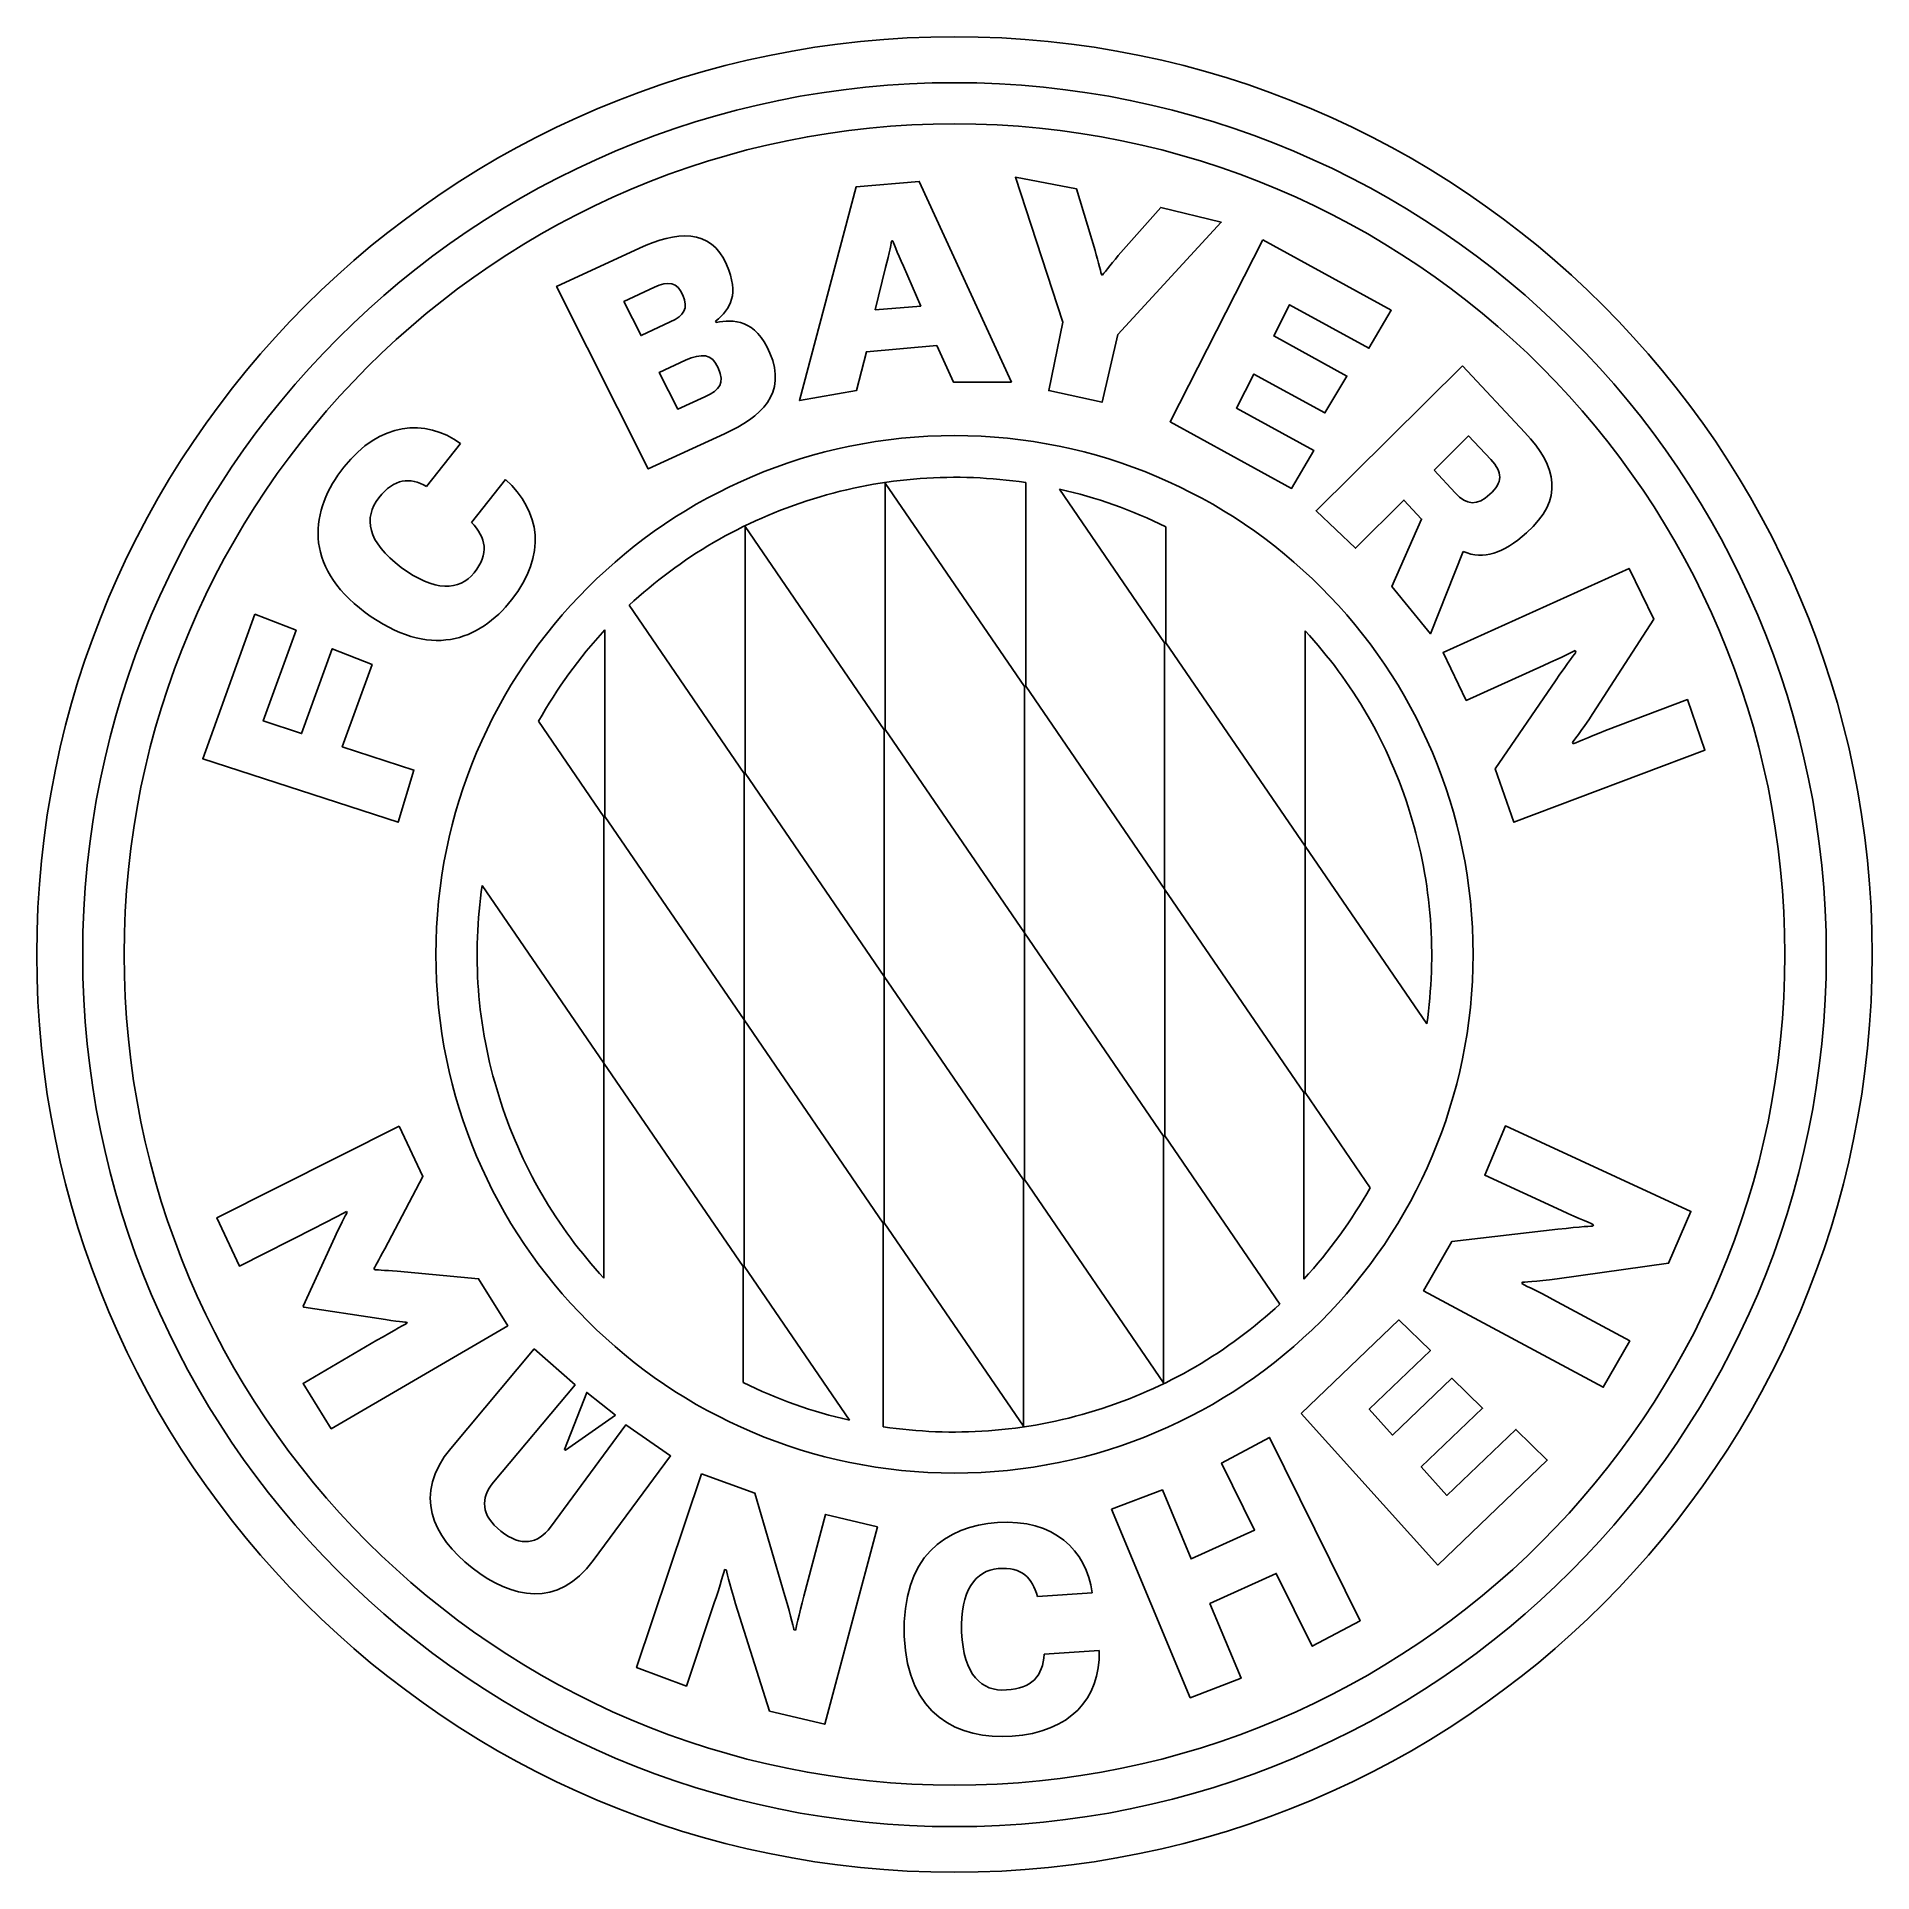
# Model space of a CAD drawing. Extents: x 0 to 150, y 0 to 150.
import ezdxf

# ---------------------------------------------------------------- set-up
doc = ezdxf.new("R2010")
doc.units = 0
doc.layers.get('0').update_dxf_attribs({"linetype": 'CONTINUOUS'})

msp = doc.modelspace()

# ---------------------------------------------------------------- linework, layer by layer
at = {"color": 7}
for points in [[(75.009375, 149.992292)], [(75.009375, 146.235208)], [(75.009375, 142.875)], [(79.666042, 121.76125), (74.93, 121.76125), (73.554167, 124.751042), (67.812708, 124.248333), (66.9925, 121.073333), (62.335833, 120.253125), (66.966042, 137.715625), (72.125417, 138.165417), (79.666042, 121.76125)], [(100.197708, 133.402917), (110.701667, 127.635), (108.876042, 124.539375), (102.39375, 128.084792), (101.097292, 125.544792), (107.076875, 122.263958), (105.277708, 119.247708), (99.483333, 122.422708), (98.054583, 119.644583), (104.378125, 116.178542), (102.5525, 113.082917), (92.630625, 118.533333), (100.197708, 133.402917)], [(80.724375, 76.755625), (69.347292, 93.371458), (69.347292, 113.50625), (80.724375, 96.890417), (80.724375, 76.755625), (92.101458, 60.139792), (92.101458, 40.005), (80.724375, 56.620833), (80.724375, 76.755625)], [(69.267917, 73.210208), (80.645, 56.594375), (80.645, 36.459583), (69.267917, 53.075417), (69.267917, 73.210208), (57.890833, 89.826042), (57.890833, 109.960833), (69.267917, 93.345), (69.267917, 73.210208)], [(17.832917, 102.817083), (21.193125, 101.494167), (18.520833, 94.085833), (21.642917, 93.053958), (24.156458, 99.986042), (27.410833, 98.689583), (24.976667, 91.969167), (30.823958, 90.064167), (29.553958, 85.804375), (13.573125, 90.990208), (17.832917, 102.817083)], [(103.34625, 37.491458), (111.336667, 45.137917), (113.903125, 42.624375), (108.9025, 37.835417), (110.8075, 35.71875), (115.649375, 40.375417), (118.162917, 37.914792), (113.162292, 33.125833), (115.2525, 30.7975), (120.888125, 36.195), (123.454583, 33.681458), (114.511667, 25.108958), (103.34625, 37.491458)], [(47.3075, 37.359167), (43.206458, 34.501667), (43.127083, 34.554583), (44.952708, 39.21125), (47.3075, 37.359167)], [(87.841667, 29.659792), (91.995625, 31.247292), (94.350417, 25.611667), (99.53625, 27.966458), (96.8375, 33.443333), (100.753333, 35.533542), (108.161667, 20.558125), (104.245833, 18.467917), (101.308958, 24.421042), (95.885, 21.960417), (98.425, 15.848542), (94.271042, 14.261042), (87.841667, 29.659792), (87.841667, 29.659792)], [(75.009375, 32.623125)]]:
    msp.add_lwpolyline(points, close=True, dxfattribs=at)
for points in [[(83.872917, 126.656042), (79.983542, 138.509375), (84.984167, 137.556875), (86.492292, 132.529792)], [(88.397292, 132.106458), (91.863333, 136.04875), (96.811042, 134.831667), (88.370833, 125.650625), (87.074375, 120.120833), (82.70875, 121.073333), (83.872917, 126.656042), (83.872917, 126.656042)], [(56.223958, 117.554375), (49.979792, 114.670417), (42.492083, 129.592917), (49.265417, 132.715), (49.265417, 132.715)], [(69.955833, 133.323542), (69.876458, 133.323542)], [(69.37375, 131.1275), (68.527083, 127.687917), (72.257708, 127.978958), (72.257708, 127.978958)], [(72.257708, 127.978958), (70.828958, 131.233333)], [(87.021458, 130.545417), (87.100833, 130.518958)], [(50.4825, 129.513542), (47.995417, 128.349375), (49.397708, 125.57125), (51.778958, 126.6825), (51.778958, 126.6825)], [(55.483125, 126.735417), (55.536042, 126.629583)], [(53.0225, 123.560417), (50.879375, 122.555), (52.3875, 119.565208), (54.61, 120.570625), (54.61, 120.570625)], [(116.575417, 107.923542), (113.903125, 101.203125), (110.754583, 105.066042), (113.18875, 110.569375), (111.733542, 112.130417), (107.79125, 108.188125), (104.563333, 111.257292), (116.5225, 123.110625), (116.5225, 123.110625)], [(116.5225, 123.110625), (121.628958, 117.660208)], [(118.850833, 115.437708), (117.025208, 117.369167), (114.220625, 114.564583), (114.220625, 114.564583)], [(34.633958, 116.760625), (31.855833, 113.241667)], [(114.220625, 114.564583), (115.940417, 112.7125)], [(35.533542, 110.304792), (38.311667, 113.82375), (38.311667, 113.82375)], [(101.6, 46.434375), (92.207292, 60.16625), (92.207292, 80.301042), (80.830208, 96.916875), (80.830208, 113.559167)], [(83.581875, 113.03), (92.180833, 100.462292), (92.180833, 80.3275), (103.557917, 63.711667), (103.557917, 48.471667)], [(103.66375, 63.711667), (103.66375, 83.846458), (92.286667, 100.462292), (92.286667, 109.934375)], [(123.137083, 98.610208), (116.84, 95.752708), (114.935, 99.668542), (130.148542, 106.547708), (132.159375, 102.39375), (127.185208, 94.694375)], [(48.41875, 103.531458), (57.811458, 89.799583), (57.811458, 69.664792), (69.188542, 53.048958), (69.188542, 36.406667)], [(57.811458, 49.53), (57.811458, 69.664792), (46.434375, 86.280625), (46.434375, 101.520625)], [(103.66375, 101.44125), (103.66375, 83.846458), (113.612083, 69.320833)], [(125.782917, 99.695), (125.73, 99.827292)], [(120.729375, 85.804375), (119.194792, 90.17), (124.116042, 97.366667)], [(128.217083, 93.292083), (134.911042, 95.832083), (136.339792, 91.704583), (120.729375, 85.804375), (120.729375, 85.804375)], [(41.010417, 94.059375), (46.355, 86.254167), (46.355, 66.119375), (57.732083, 49.503542), (57.732083, 40.031458)], [(125.518333, 92.339583), (125.57125, 92.207292)], [(46.355, 48.551042), (46.355, 66.119375), (36.406667, 80.645)], [(108.981875, 55.932917), (103.66375, 63.711667), (103.66375, 63.711667)], [(22.807083, 52.678542), (16.562917, 49.53), (14.710833, 53.472292), (29.633333, 60.96), (29.633333, 60.96)], [(29.633333, 60.96), (31.564792, 56.858958), (28.442708, 50.932292)], [(124.61875, 54.080833), (118.348125, 56.964792), (120.041458, 60.986458), (135.202083, 54.001458), (133.376458, 49.768125), (124.274792, 48.498125)], [(25.373542, 53.922083), (25.320625, 54.001458)], [(113.3475, 47.519167), (115.649375, 51.540833), (124.327708, 52.54625)], [(127.185208, 52.810833), (127.238125, 52.916667)], [(27.966458, 45.24375), (21.828125, 46.169792), (21.775208, 46.249167), (24.368125, 51.884792)], [(66.436875, 36.935833), (57.811458, 49.53), (57.811458, 49.53)], [(29.448125, 49.106667), (36.115625, 48.498125), (38.496875, 44.661667), (24.077083, 36.247917), (21.775208, 39.952083), (27.807708, 43.471042)], [(27.569583, 49.318333), (27.6225, 49.238958)], [(121.417292, 48.207083), (121.364375, 48.10125)], [(123.904375, 46.804792), (130.201458, 43.418125), (128.031875, 39.634583), (113.3475, 47.519167), (113.3475, 47.519167)], [(30.268333, 44.873333), (30.215417, 44.952708)], [(33.840208, 34.633958), (40.666458, 42.783125), (40.666458, 42.783125)], [(40.666458, 42.783125), (44.000208, 39.819792), (37.332708, 31.882292)], [(41.989375, 28.204583), (48.154167, 36.565417), (51.805417, 34.025417), (45.481875, 25.479375)], [(55.377292, 22.013333), (53.101875, 15.213542), (49.027292, 16.721667), (54.345417, 32.570208), (54.345417, 32.570208)], [(54.345417, 32.570208), (58.684583, 30.982708), (61.145208, 22.595417)], [(62.70625, 22.568958), (64.478958, 29.236458), (68.712292, 28.231042), (64.399583, 12.091458), (59.901667, 13.17625), (57.123542, 21.933958)], [(56.35625, 24.712083), (56.223958, 24.738542)], [(86.254167, 22.833542), (81.782708, 22.5425)], [(61.886042, 19.817292), (62.018333, 19.790833)], [(82.338333, 17.832917), (86.83625, 18.123958), (86.83625, 18.123958)]]:
    msp.add_lwpolyline(points, dxfattribs=at)
for points in [[(75.009375, 149.992292), (33.575625, 149.992292), (0, 116.416667), (0, 74.982917)], [(150.01875, 75.009375), (149.992292, 116.416667), (116.416667, 149.992292), (75.009375, 149.992292)], [(75.009375, 146.235208), (35.665833, 146.235208), (3.757083, 114.326458), (3.757083, 74.982917)], [(146.261667, 74.982917), (146.261667, 114.352917), (114.352917, 146.235208), (75.009375, 146.235208)], [(75.009375, 142.875), (37.517917, 142.875), (7.14375, 112.474375), (7.14375, 75.009375)], [(142.875, 74.982917), (142.875, 112.474375), (112.474375, 142.875), (75.009375, 142.875)], [(49.265417, 132.715), (52.22875, 134.090833), (55.112708, 134.381875), (56.382708, 131.365625)], [(69.876458, 133.323542), (69.876458, 133.323542), (69.69125, 132.291667), (69.37375, 131.1275)], [(70.828958, 131.233333), (70.32625, 132.344583), (69.955833, 133.323542), (69.955833, 133.323542)], [(86.492292, 132.529792), (86.783333, 131.577292), (87.021458, 130.545417), (87.021458, 130.545417)], [(87.100833, 130.518958), (87.100833, 130.518958), (87.762292, 131.339167), (88.397292, 132.106458)], [(56.382708, 131.365625), (57.414583, 128.905), (56.753125, 127.820208), (55.483125, 126.735417)], [(52.810833, 128.878542), (52.361042, 129.963333), (51.59375, 130.042708), (50.4825, 129.513542)], [(51.778958, 126.6825), (52.943125, 127.211667), (53.260625, 127.767292), (52.810833, 128.878542)], [(55.536042, 126.629583), (56.911875, 126.947083), (58.763958, 126.894167), (59.928125, 124.1425)], [(55.694792, 122.925417), (55.192083, 124.116042), (54.318958, 124.1425), (53.0225, 123.560417)], [(59.928125, 124.1425), (61.330417, 120.835208), (59.187292, 118.90375), (56.223958, 117.554375)], [(54.61, 120.570625), (55.88, 121.152708), (56.223958, 121.655417), (55.694792, 122.925417)], [(25.108958, 114.829167), (28.019375, 118.506875), (31.75, 118.824375), (34.633958, 116.760625)], [(32.623125, 75.009375), (32.623125, 98.425), (51.59375, 117.395625), (75.009375, 117.395625)], [(75.009375, 117.395625), (98.425, 117.395625), (117.395625, 98.425), (117.395625, 75.009375)], [(121.628958, 117.660208), (124.248333, 114.855625), (124.856875, 112.183333), (121.76125, 109.458125)], [(26.855208, 102.949375), (21.669375, 106.785833), (22.357292, 111.336667), (25.108958, 114.829167)], [(80.830208, 113.559167), (75.194583, 114.405833), (69.267917, 114.035417), (63.473542, 112.23625)], [(118.771458, 112.606667), (119.829792, 113.532708), (119.803333, 114.432292), (118.850833, 115.437708)], [(31.855833, 113.241667), (30.506458, 114.008958), (29.236458, 113.929583), (27.966458, 112.315625)], [(38.311667, 113.82375), (41.195625, 111.204375), (41.698333, 107.6325), (38.814375, 103.98125)], [(92.286667, 109.934375), (89.535, 111.310208), (86.598125, 112.342083), (83.581875, 113.03)], [(115.940417, 112.7125), (116.892917, 111.680625), (117.713125, 111.654167), (118.771458, 112.606667)], [(27.966458, 112.315625), (26.696458, 110.701667), (26.9875, 108.717292), (29.792083, 106.627083)], [(63.473542, 112.23625), (57.652708, 110.437083), (52.572708, 107.394375), (48.41875, 103.531458)], [(35.745208, 106.177292), (36.98875, 107.764792), (36.750625, 109.034792), (35.533542, 110.304792)], [(121.76125, 109.458125), (119.776875, 107.711875), (118.321667, 107.235625), (116.575417, 107.923542)], [(29.792083, 106.627083), (32.490833, 104.61625), (34.581042, 104.695625), (35.745208, 106.177292)], [(38.814375, 103.98125), (36.168542, 100.6475), (32.120417, 99.033542), (26.855208, 102.949375)], [(46.434375, 101.520625), (44.317708, 99.245208), (42.518542, 96.731667), (41.010417, 94.059375)], [(112.262708, 86.51875), (110.49, 92.260208), (107.500208, 97.31375), (103.66375, 101.44125)], [(125.73, 99.827292), (125.73, 99.827292), (124.592292, 99.245208), (123.137083, 98.610208)], [(124.116042, 97.366667), (125.174375, 98.90125), (125.782917, 99.695), (125.782917, 99.695)], [(127.185208, 94.694375), (126.232708, 93.239167), (125.518333, 92.339583), (125.518333, 92.339583)], [(125.57125, 92.207292), (125.57125, 92.207292), (126.814792, 92.736458), (128.217083, 93.292083)], [(113.612083, 69.320833), (114.405833, 74.93), (114.035417, 80.777292), (112.262708, 86.51875)], [(36.406667, 80.645), (35.586458, 75.062292), (35.956875, 69.215), (37.756042, 63.473542)], [(7.14375, 75.009375), (7.117292, 37.517917), (37.517917, 7.117292), (75.009375, 7.117292)], [(75.009375, 32.623125), (51.59375, 32.623125), (32.623125, 51.59375), (32.623125, 75.009375)], [(75.009375, 0), (116.443125, 0), (150.01875, 33.575625), (150.01875, 75.009375)], [(117.395625, 75.009375), (117.369167, 51.59375), (98.398542, 32.623125), (75.009375, 32.623125)], [(0, 74.982917), (0, 33.575625), (33.575625, 0), (75.009375, 0)], [(3.757083, 74.982917), (3.757083, 35.639375), (35.665833, 3.730625), (75.009375, 3.730625)], [(75.009375, 3.730625), (114.352917, 3.730625), (146.261667, 35.639375), (146.261667, 74.982917)], [(75.009375, 7.117292), (112.474375, 7.117292), (142.875, 37.517917), (142.875, 74.982917)], [(37.756042, 63.473542), (39.52875, 57.732083), (42.518542, 52.678542), (46.355, 48.551042)], [(103.557917, 48.471667), (105.674583, 50.747083), (107.47375, 53.260625), (108.981875, 55.932917)], [(127.238125, 52.916667), (127.238125, 52.916667), (126.0475, 53.419375), (124.61875, 54.080833)], [(25.320625, 54.001458), (25.320625, 54.001458), (24.262292, 53.419375), (22.807083, 52.678542)], [(24.368125, 51.884792), (25.003125, 53.287083), (25.373542, 53.922083), (25.373542, 53.922083)], [(124.327708, 52.54625), (126.20625, 52.757917), (127.185208, 52.810833), (127.185208, 52.810833)], [(28.442708, 50.932292), (27.966458, 50.059167), (27.569583, 49.318333), (27.569583, 49.318333)], [(27.6225, 49.238958), (27.6225, 49.238958), (28.442708, 49.186042), (29.448125, 49.106667)], [(121.364375, 48.10125), (121.364375, 48.10125), (122.581458, 47.519167), (123.904375, 46.804792)], [(124.274792, 48.498125), (122.502083, 48.26), (121.417292, 48.207083), (121.417292, 48.207083)], [(30.215417, 44.952708), (30.215417, 44.952708), (29.474583, 45.005625), (27.966458, 45.24375)], [(86.545208, 37.729583), (92.366042, 39.52875), (97.446042, 42.571458), (101.6, 46.434375)], [(27.807708, 43.471042), (29.21, 44.29125), (30.268333, 44.873333), (30.268333, 44.873333)], [(57.732083, 40.031458), (60.48375, 38.655625), (63.420625, 37.62375), (66.436875, 36.935833)], [(69.188542, 36.406667), (74.824167, 35.56), (80.724375, 35.930417), (86.545208, 37.729583)], [(35.586458, 24.870833), (32.332083, 27.437292), (30.718125, 30.903333), (33.840208, 34.633958)], [(37.332708, 31.882292), (36.247917, 30.559375), (36.300833, 29.183542), (37.94125, 27.860625)], [(70.908333, 19.288125), (70.670208, 25.823333), (74.295, 28.283958), (78.528333, 28.575)], [(78.528333, 28.575), (83.132083, 28.8925), (85.804375, 26.326042), (86.254167, 22.833542)], [(37.94125, 27.860625), (39.608125, 26.564167), (40.9575, 26.82875), (41.989375, 28.204583)], [(45.481875, 25.479375), (42.597917, 21.563542), (38.840833, 22.330833), (35.586458, 24.870833)], [(56.223958, 24.738542), (56.223958, 24.738542), (55.853542, 23.415625), (55.377292, 22.013333)], [(57.123542, 21.933958), (56.594375, 23.627292), (56.35625, 24.712083), (56.35625, 24.712083)], [(78.58125, 24.817917), (76.729167, 24.685625), (75.459167, 22.992292), (75.591458, 19.632083)], [(81.782708, 22.5425), (81.359375, 24.050625), (80.565625, 24.950208), (78.58125, 24.817917)], [(61.145208, 22.595417), (61.674375, 20.79625), (61.886042, 19.817292), (61.886042, 19.817292)], [(62.018333, 19.790833), (62.018333, 19.790833), (62.309375, 21.034375), (62.70625, 22.568958)], [(75.591458, 19.632083), (75.750208, 16.113125), (77.205417, 14.76375), (79.269167, 14.896042)], [(79.718958, 11.1125), (75.300417, 10.821458), (71.146458, 12.832292), (70.908333, 19.288125)], [(86.83625, 18.123958), (86.915625, 14.155208), (84.455, 11.456458), (79.718958, 11.1125)], [(79.269167, 14.896042), (81.332917, 15.028333), (82.2325, 16.03375), (82.338333, 17.832917)]]:
    msp.add_open_spline(points, degree=3, dxfattribs=at)

doc.saveas('drawing.dxf')
